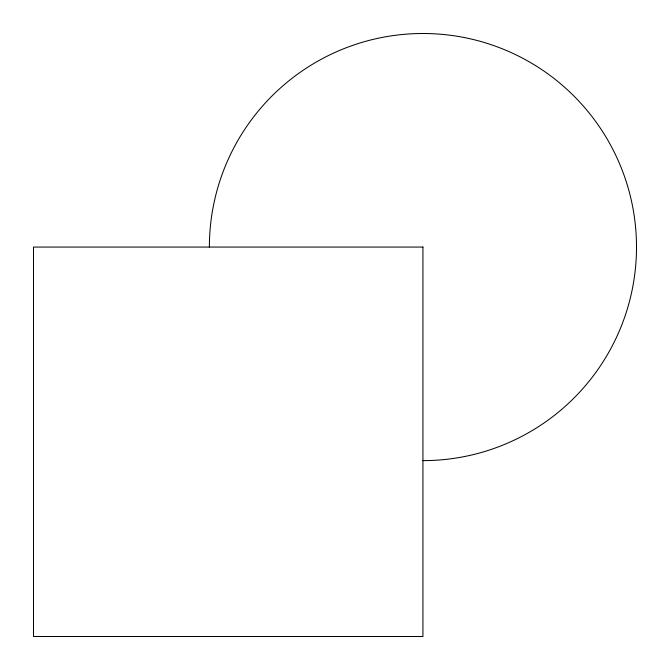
<?xml version="1.0" encoding="UTF-8"?>
<svg xmlns="http://www.w3.org/2000/svg" width="670" height="670" viewBox="0 0 670 670"><rect width="100%" height="100%" fill="white"/><g stroke="black" fill="none" stroke-linecap="round" stroke-linejoin="round"><path stroke-width="1" d="M209.375 247.062A213.562 213.562 0 0 1 422.938 33.5A213.562 213.562 0 0 1 636.5 247.062A213.562 213.562 0 0 1 422.938 460.625M422.938 247.062L33.5 247.062L33.5 636.5L422.938 636.5L422.938 247.062"/></g></svg>
